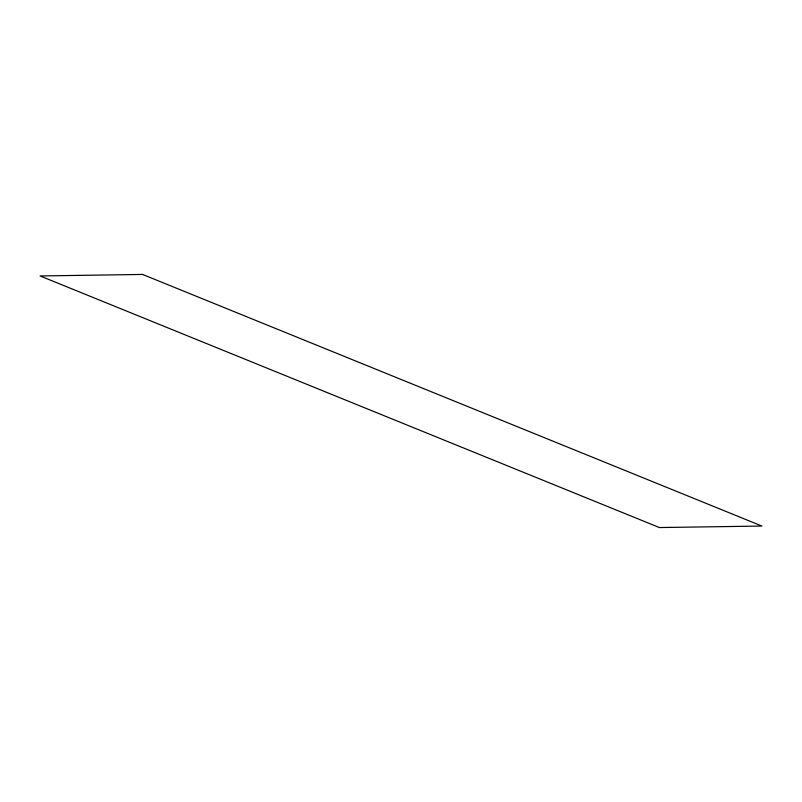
<?xml version="1.0" encoding="UTF-8"?>
<svg xmlns="http://www.w3.org/2000/svg" width="802" height="802" viewBox="0 0 802 802"><rect width="100%" height="100%" fill="white"/><g stroke="black" fill="none" stroke-linecap="round" stroke-linejoin="round"><path stroke-width="1.2" d="M142.596 274.444L40.1 275.948L659.404 527.556L761.9 526.052L142.596 274.444"/></g></svg>
